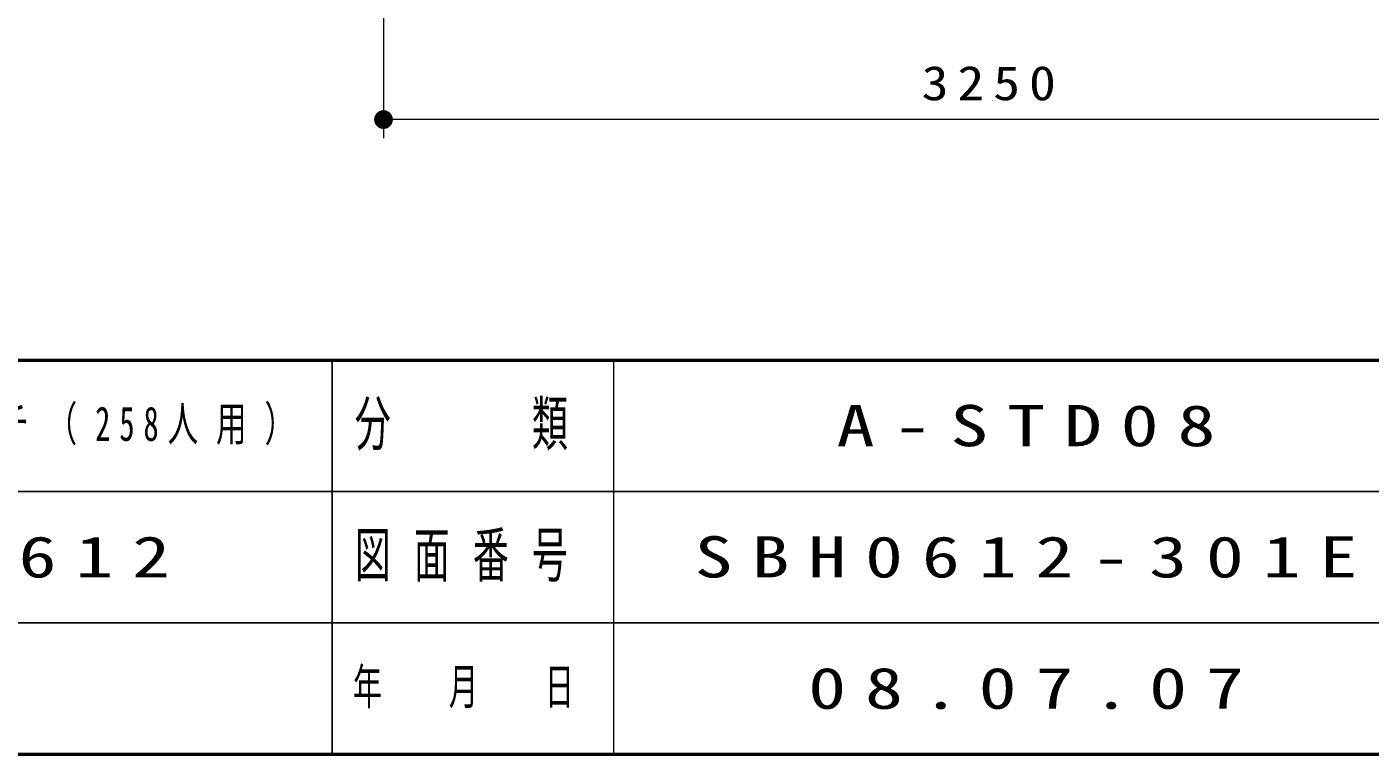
# Model space of a CAD drawing. Units: millimetres on the paper, with parts at other scales. Extents: x -365 to 0, y -19 to 257.
# Drawn here: x -146.3 to -74.7, y 0 to 38.8 of the extents above; entities that cross this region are included whole.
import ezdxf

# ---------------------------------------------------------------- set-up
doc = ezdxf.new("R2010")
doc.units = ezdxf.units.MM
doc.layers.add('LY_1', color=7, linetype='Continuous', lineweight=25)
doc.layers.add('LY_2', color=7, linetype='Continuous', lineweight=13)
doc.layers.add('LY_3', color=7, linetype='Continuous')
doc.styles.add('ＭＳ ゴシック', font='')
doc.styles.get('ＭＳ ゴシック').set_extended_font_data('MS Gothic')

# ---------------------------------------------------------------- blocks, each defined once
blk = doc.blocks.new('filled_dot')
at = {"color": 0, "linetype": 'Continuous', "lineweight": -2, "const_width": 1.25}
blk.add_lwpolyline([(-0.625, 0, 1), (0.625, 0, 1)], format="xyb", close=True, dxfattribs=at)

msp = doc.modelspace()

# ---------------------------------------------------------------- linework, layer by layer
at = {"layer": 'LY_1', "lineweight": 13}
for p, q in [((-127.264, 53.816), (-127.264, 33.816)), ((-127.264, 52.836), (-127.264, 32.836)), ((-62.264, 33.836), (-127.264, 33.836)), ((-62.264, 33.836), (-127.264, 33.836))]:
    msp.add_line(p, q, dxfattribs=at)
at = {"layer": 'LY_2', "lineweight": 50}
for p, q in [((-365, 21), (0, 21)), ((-365, 0), (0, 0))]:
    msp.add_line(p, q, dxfattribs=at)
at = {"layer": 'LY_2', "color": 211, "lineweight": 25}
for p, q in [((-130, 21), (-130, 0)), ((-182.5, 14), (-70, 14)), ((-237.5, 7), (0, 7))]:
    msp.add_line(p, q, dxfattribs=at)
at = {"layer": 'LY_2'}
msp.add_line((-115, 21), (-115, 0), dxfattribs=at)

# ---------------------------------------------------------------- block references
at = {"layer": 'LY_1', "lineweight": 13}
for xscale, yscale in [(0.4, 0.4), (0.008, 0.008)]:
    msp.add_blockref('filled_dot', (-127.264, 33.836), dxfattribs=dict(at, xscale=xscale, yscale=yscale))

# ---------------------------------------------------------------- texts
at = {"layer": 'LY_1', "insert": (-94.755, 34.836), "attachment_point": 8, "style": 'ＭＳ ゴシック'}
for char_height in [1.833, 0.03666]:
    msp.add_mtext('\\T1.33;\\W1.15;3250', dxfattribs=dict(at, char_height=char_height))
at = {"layer": 'LY_2', "color": 4, "attachment_point": 5, "style": 'ＭＳ ゴシック'}
for s, insert, char_height in [('\\T1.64;\\W0.6;分\u3000\u3000類', (-122.5, 17.5), 2.346), ('\\T1.64;\\W0.6;図面番号', (-122.5, 10.5), 2.346), ('\\T1.64;\\W0.6;年\u3000月\u3000日', (-122.5, 3.5), 1.906)]:
    msp.add_mtext(s, dxfattribs=dict(at, insert=insert, char_height=char_height))
at = {"layer": 'LY_3', "attachment_point": 5, "style": 'ＭＳ ゴシック'}
for s, insert, char_height in [('\\T1.59;\\W0.65;組立スタンドベンチ（258人用）', (-149.75, 17.5), 1.833), ('\\T1.5;\\W1.35;A-STD08', (-92.5, 17.5), 2.199), ('\\T1.5;\\W1.35;SBH-0612', (-149.75, 10.5), 2.199), ('\\T1.5;\\W1.35;SBH0612-301E', (-92.5, 10.5), 2.199), ('\\T1.5;\\W1.35;08.07.07', (-92.5, 3.5), 2.199)]:
    msp.add_mtext(s, dxfattribs=dict(at, insert=insert, char_height=char_height))

doc.saveas('drawing.dxf')
